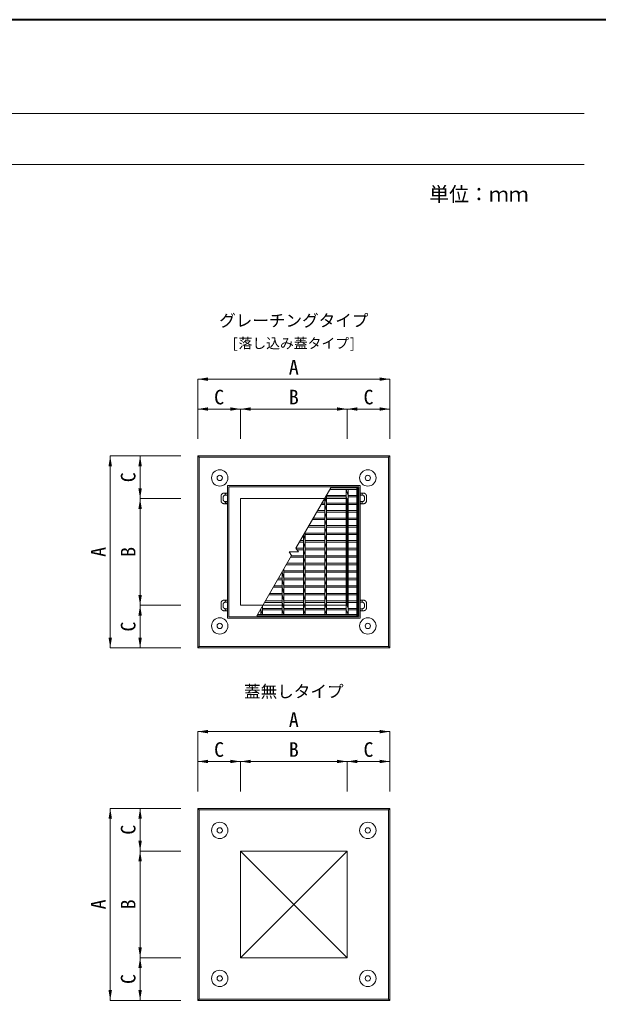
# Model space of a CAD drawing. Units: millimetres, scale not verified. Extents: x 3819 to 56619, y -16688 to 1396.
# Drawn here: x 50534 to 53246, y -7803 to -3205 of the extents above; entities that cross this region are included whole.
import ezdxf
from ezdxf.enums import TextEntityAlignment as Align

# ---------------------------------------------------------------- set-up
doc = ezdxf.new("R2010")
doc.units = ezdxf.units.MM
doc.header["$LTSCALE"] = 50
doc.linetypes.add('USER2', pattern=[2, 1, -1])
doc.linetypes.add('USER3', pattern=[30.25, 24, -3, 0.25, -3])
doc.layers.add('0_2', color=7, linetype='Continuous')
for name, color, linetype, lineweight in [('受枠', 3, 'USER2', 5), ('図枠', 5, 'Continuous', 5), ('寸法線', 7, 'Continuous', 13), ('集水桝', 1, 'Continuous', 5), ('ｲﾝｻｰﾄ', 3, 'Continuous', 9), ('ｸﾞﾚｰﾁﾝｸﾞ', 7, 'Continuous', 5)]:
    doc.layers.add(name, color=color, linetype=linetype, lineweight=lineweight)
doc.styles.add('ＭＳ ゴシック', font='')
doc.styles.get('ＭＳ ゴシック').set_extended_font_data('MS Gothic')

# ---------------------------------------------------------------- blocks, each defined once
blk = doc.blocks.new('filled_arrow')
at = {"color": 0, "linetype": 'Continuous', "lineweight": -2}
blk.add_solid([(7.5, 1.25), (0, 0), (7.5, -1.25)], dxfattribs=at)

msp = doc.modelspace()

# ---------------------------------------------------------------- linework, layer by layer
at = {"layer": '受枠'}
for p, q in [((51492.93, -5424.17), (51502.93, -5424.17)), ((52144.93, -5424.17), (52134.93, -5424.17)), ((51477.93, -5459.17), (51477.93, -5439.17)), ((51487.93, -5454.17), (51487.93, -5444.17)), ((51497.93, -5434.17), (51502.93, -5434.17)), ((51497.93, -5464.17), (51502.93, -5464.17)), ((52139.93, -5434.17), (52134.93, -5434.17)), ((52139.93, -5464.17), (52134.93, -5464.17)), ((52149.93, -5454.17), (52149.93, -5444.17)), ((52159.93, -5459.17), (52159.93, -5439.17)), ((51492.93, -5474.17), (51502.93, -5474.17)), ((52144.93, -5474.17), (52134.93, -5474.17)), ((51492.93, -5926.17), (51502.93, -5926.17)), ((52144.93, -5926.17), (52134.93, -5926.17)), ((51477.93, -5941.17), (51477.93, -5961.17)), ((51487.93, -5946.17), (51487.93, -5956.17)), ((51492.93, -5976.17), (51502.93, -5976.17)), ((51497.93, -5936.17), (51502.93, -5936.17)), ((51497.93, -5966.17), (51502.93, -5966.17)), ((52139.93, -5936.17), (52134.93, -5936.17)), ((52139.93, -5966.17), (52134.93, -5966.17)), ((52144.93, -5976.17), (52134.93, -5976.17)), ((52149.93, -5946.17), (52149.93, -5956.17)), ((52159.93, -5941.17), (52159.93, -5961.17))]:
    msp.add_line(p, q, dxfattribs=at)
at = {"layer": '受枠', "linetype": 'Continuous', "lineweight": 9}
for p, q in [((51507.93, -5389.17), (51507.93, -6011.17)), ((51507.93, -5389.17), (52129.93, -5389.17)), ((51513.93, -5395.17), (51513.93, -6005.17)), ((51513.93, -5395.17), (52123.93, -5395.17)), ((52123.93, -5395.17), (52123.93, -6005.17)), ((52129.93, -5389.17), (52129.93, -6011.17)), ((51507.93, -6011.17), (52129.93, -6011.17)), ((51513.93, -6005.17), (52123.93, -6005.17))]:
    msp.add_line(p, q, dxfattribs=at)
at = {"layer": '受枠'}
for centre in [(51502.93, -5429.17), (52134.93, -5429.17), (51502.93, -5469.17), (52134.93, -5469.17), (51502.93, -5931.17), (52134.93, -5931.17), (51502.93, -5971.17), (52134.93, -5971.17)]:
    msp.add_circle(centre, 5, dxfattribs=at)
for centre, radius, start, end in [((51492.93, -5439.17), 15, 90, 180), ((52144.93, -5439.17), 15, 0, 90), ((51492.93, -5459.17), 15, 180, 270), ((51497.93, -5444.17), 10, 90, 180), ((51497.93, -5454.17), 10, 180, 270), ((52139.93, -5444.17), 10, 0, 90), ((52139.93, -5454.17), 10, 270, 0), ((52144.93, -5459.17), 15, 270, 0), ((51492.93, -5941.17), 15, 90, 180), ((52144.93, -5941.17), 15, 0, 90), ((51492.93, -5961.17), 15, 180, 270), ((51497.93, -5946.17), 10, 90, 180), ((51497.93, -5956.17), 10, 180, 270), ((52139.93, -5946.17), 10, 0, 90), ((52139.93, -5956.17), 10, 270, 0), ((52144.93, -5961.17), 15, 270, 0)]:
    msp.add_arc(centre, radius, start, end, dxfattribs=at)
at = {"layer": '図枠', "lineweight": 40}
msp.add_line((46418.93, -3204.57), (53618.93, -3204.57), dxfattribs=at)
at = {"layer": '図枠', "lineweight": 13}
for p, q in [((46858.93, -3644.57), (53178.93, -3644.57)), ((46858.93, -3884.57), (53178.93, -3884.57))]:
    msp.add_line(p, q, dxfattribs=at)
at = {"layer": '寸法線'}
for p, q in [((51368.93, -4890.17), (52268.93, -4890.17)), ((51368.93, -5170.17), (51368.93, -4890.17)), ((52268.93, -5170.17), (52268.93, -4890.17)), ((51368.93, -5030.17), (51568.93, -5030.17)), ((51368.93, -5170.17), (51368.93, -5030.17)), ((51568.93, -5170.17), (51568.93, -5030.17)), ((51568.93, -5030.17), (52068.93, -5030.17)), ((51568.93, -5170.17), (51568.93, -5030.17)), ((52068.93, -5170.17), (52068.93, -5030.17)), ((52068.93, -5030.17), (52268.93, -5030.17)), ((52068.93, -5170.17), (52068.93, -5030.17)), ((52268.93, -5170.17), (52268.93, -5030.17)), ((50958.93, -5250.17), (50958.93, -6150.17)), ((51288.93, -5250.17), (50958.93, -5250.17)), ((51098.93, -5250.17), (51098.93, -5450.17)), ((51288.93, -5250.17), (51098.93, -5250.17)), ((51288.93, -5450.17), (51098.93, -5450.17)), ((51098.93, -5450.17), (51098.93, -5950.17)), ((51288.93, -5450.17), (51098.93, -5450.17)), ((51288.93, -5950.17), (51098.93, -5950.17)), ((51098.93, -5950.17), (51098.93, -6150.17)), ((51288.93, -5950.17), (51098.93, -5950.17)), ((51288.93, -6150.17), (50958.93, -6150.17)), ((51288.93, -6150.17), (51098.93, -6150.17)), ((51368.93, -6542.56), (52268.93, -6542.56)), ((51368.93, -6822.56), (51368.93, -6542.56)), ((52268.93, -6822.56), (52268.93, -6542.56)), ((51368.93, -6682.56), (51568.93, -6682.56)), ((51368.93, -6822.56), (51368.93, -6682.56)), ((51568.93, -6822.56), (51568.93, -6682.56)), ((51568.93, -6682.56), (52068.93, -6682.56)), ((51568.93, -6822.56), (51568.93, -6682.56)), ((52068.93, -6822.56), (52068.93, -6682.56)), ((52068.93, -6682.56), (52268.93, -6682.56)), ((52068.93, -6822.56), (52068.93, -6682.56)), ((52268.93, -6822.56), (52268.93, -6682.56)), ((50958.93, -6902.56), (50958.93, -7802.56)), ((51288.93, -6902.56), (50958.93, -6902.56)), ((51098.93, -6902.56), (51098.93, -7102.56)), ((51288.93, -6902.56), (51098.93, -6902.56)), ((51288.93, -7102.56), (51098.93, -7102.56)), ((51098.93, -7102.56), (51098.93, -7602.56)), ((51288.93, -7102.56), (51098.93, -7102.56)), ((51288.93, -7602.56), (51098.93, -7602.56)), ((51098.93, -7602.56), (51098.93, -7802.56)), ((51288.93, -7602.56), (51098.93, -7602.56)), ((51288.93, -7802.56), (50958.93, -7802.56)), ((51288.93, -7802.56), (51098.93, -7802.56))]:
    msp.add_line(p, q, dxfattribs=at)
at = {"layer": '集水桝', "lineweight": 20}
for p, q in [((51368.93, -5250.17), (51368.93, -6150.17)), ((51368.93, -5250.17), (52268.93, -5250.17)), ((52268.93, -5250.17), (52268.93, -6150.17)), ((51568.93, -5450.17), (51568.93, -5950.17)), ((51568.93, -5450.17), (52068.93, -5450.17)), ((52068.93, -5450.17), (52068.93, -5950.17)), ((51568.93, -5950.17), (52068.93, -5950.17)), ((51368.93, -6150.17), (52268.93, -6150.17)), ((51368.93, -6902.56), (51368.93, -7802.56)), ((51368.93, -6902.56), (52268.93, -6902.56)), ((52268.93, -6902.56), (52268.93, -7802.56)), ((51568.93, -7102.56), (52068.93, -7102.56)), ((51568.93, -7102.56), (51568.93, -7602.56)), ((52068.93, -7102.56), (52068.93, -7602.56)), ((51568.93, -7602.56), (52068.93, -7602.56)), ((51368.93, -7802.56), (52268.93, -7802.56))]:
    msp.add_line(p, q, dxfattribs=at)
at = {"layer": '集水桝'}
for p, q in [((51368.93, -5250.17), (51374.93, -5256.17)), ((51374.93, -5256.17), (51374.93, -6144.17)), ((51374.93, -5256.17), (52262.93, -5256.17)), ((52262.93, -5256.17), (52268.93, -5250.17)), ((52262.93, -5256.17), (52262.93, -6144.17)), ((51368.93, -6150.17), (51374.93, -6144.17)), ((51374.93, -6144.17), (52262.93, -6144.17)), ((52262.93, -6144.17), (52268.93, -6150.17)), ((51368.93, -6902.56), (51374.93, -6908.56)), ((51374.93, -6908.56), (51374.93, -7796.56)), ((51374.93, -6908.56), (52262.93, -6908.56)), ((52262.93, -6908.56), (52268.93, -6902.56)), ((52262.93, -6908.56), (52262.93, -7796.56)), ((51368.93, -7802.56), (51374.93, -7796.56)), ((51374.93, -7796.56), (52262.93, -7796.56)), ((52262.93, -7796.56), (52268.93, -7802.56))]:
    msp.add_line(p, q, dxfattribs=at)
at = {"layer": '集水桝', "color": 7, "linetype": 'USER3'}
for p, q in [((52068.93, -7102.56), (51568.93, -7602.56)), ((51568.93, -7102.56), (52068.93, -7602.56))]:
    msp.add_line(p, q, dxfattribs=at)
at = {"layer": 'ｲﾝｻｰﾄ'}
for centre, radius in [((51471.93, -5353.17), 38.5), ((52165.93, -5353.17), 38.5), ((51471.93, -5353.17), 12.5), ((52165.93, -5353.17), 12.5), ((51471.93, -6047.17), 38.5), ((52165.93, -6047.17), 38.5), ((51471.93, -6047.17), 12.5), ((52165.93, -6047.17), 12.5), ((51471.93, -7005.56), 38.5), ((52165.93, -7005.56), 38.5), ((51471.93, -7005.56), 12.5), ((52165.93, -7005.56), 12.5), ((51471.93, -7699.56), 38.5), ((52165.93, -7699.56), 38.5), ((51471.93, -7699.56), 12.5), ((52165.93, -7699.56), 12.5)]:
    msp.add_circle(centre, radius, dxfattribs=at)
at = {"layer": 'ｸﾞﾚｰﾁﾝｸﾞ'}
for p, q in [((51828.93, -5682.85), (51992.14, -5400.17)), ((51988.1, -5407.17), (52114.43, -5407.17)), ((51992.14, -5400.17), (52118.93, -5400.17)), ((52064.93, -5407.17), (52064.93, -5993.17)), ((52064.93, -5407.17), (52072.93, -5435.47)), ((52072.93, -5407.17), (52072.93, -5993.17)), ((52114.43, -5400.17), (52114.43, -6000.17)), ((52118.93, -5400.17), (52118.93, -6000.17)), ((51951.38, -5470.77), (51964.93, -5470.77)), ((51964.93, -5447.3), (51964.93, -5993.17)), ((51965.85, -5445.71), (51972.93, -5470.77)), ((51972.55, -5434.11), (51972.93, -5435.47)), ((51972.93, -5433.44), (51972.93, -5993.17)), ((51972.93, -5435.47), (52064.93, -5435.47)), ((51972.93, -5442.47), (52064.93, -5442.47)), ((51972.93, -5470.77), (52064.93, -5470.77)), ((52064.93, -5442.47), (52072.93, -5470.77)), ((52072.93, -5435.47), (52114.43, -5435.47)), ((52072.93, -5442.47), (52114.43, -5442.47)), ((52072.93, -5470.77), (52114.43, -5470.77)), ((51926.96, -5513.07), (51964.93, -5513.07)), ((51931, -5506.07), (51964.93, -5506.07)), ((51947.34, -5477.77), (51964.93, -5477.77)), ((51964.93, -5477.77), (51972.93, -5506.07)), ((51964.93, -5513.07), (51972.93, -5541.37)), ((51972.93, -5477.77), (52064.93, -5477.77)), ((51972.93, -5506.07), (52064.93, -5506.07)), ((51972.93, -5513.07), (52064.93, -5513.07)), ((52064.93, -5477.77), (52072.93, -5506.07)), ((52064.93, -5513.07), (52072.93, -5541.37)), ((52072.93, -5477.77), (52114.43, -5477.77)), ((52072.93, -5506.07), (52114.43, -5506.07)), ((52072.93, -5513.07), (52114.43, -5513.07)), ((51906.58, -5548.37), (51964.93, -5548.37)), ((51910.62, -5541.37), (51964.93, -5541.37)), ((51964.93, -5548.37), (51972.93, -5576.67)), ((51972.93, -5541.37), (52064.93, -5541.37)), ((51972.93, -5548.37), (52064.93, -5548.37)), ((52064.93, -5548.37), (52072.93, -5576.67)), ((52072.93, -5541.37), (52114.43, -5541.37)), ((52072.93, -5548.37), (52114.43, -5548.37)), ((51871.92, -5608.4), (51872.93, -5611.97)), ((51872.93, -5606.64), (51872.93, -5993.17)), ((51886.2, -5583.67), (51964.93, -5583.67)), ((51890.24, -5576.67), (51964.93, -5576.67)), ((51964.93, -5583.67), (51972.93, -5611.97)), ((51972.93, -5576.67), (52064.93, -5576.67)), ((51972.93, -5583.67), (52064.93, -5583.67)), ((52064.93, -5583.67), (52072.93, -5611.97)), ((52072.93, -5576.67), (52114.43, -5576.67)), ((52072.93, -5583.67), (52114.43, -5583.67)), ((51845.44, -5654.27), (51864.93, -5654.27)), ((51849.48, -5647.27), (51864.93, -5647.27)), ((51864.93, -5620.5), (51864.93, -5993.17)), ((51864.93, -5654.27), (51872.93, -5682.57)), ((51865.22, -5620), (51872.93, -5647.27)), ((51872.93, -5611.97), (51964.93, -5611.97)), ((51872.93, -5618.97), (51964.93, -5618.97)), ((51872.93, -5647.27), (51964.93, -5647.27)), ((51872.93, -5654.27), (51964.93, -5654.27)), ((51964.93, -5618.97), (51972.93, -5647.27)), ((51964.93, -5654.27), (51972.93, -5682.57)), ((51972.93, -5611.97), (52064.93, -5611.97)), ((51972.93, -5618.97), (52064.93, -5618.97)), ((51972.93, -5647.27), (52064.93, -5647.27)), ((51972.93, -5654.27), (52064.93, -5654.27)), ((52064.93, -5618.97), (52072.93, -5647.27)), ((52064.93, -5654.27), (52072.93, -5682.57)), ((52072.93, -5611.97), (52114.43, -5611.97)), ((52072.93, -5618.97), (52114.43, -5618.97)), ((52072.93, -5647.27), (52114.43, -5647.27)), ((52072.93, -5654.27), (52114.43, -5654.27)), ((51808.93, -5717.5), (51797.5, -5700.17)), ((51797.5, -5700.17), (51840.37, -5700.17)), ((51840.37, -5700.17), (51828.93, -5682.85)), ((51829.1, -5682.57), (51864.93, -5682.57)), ((51833.37, -5689.57), (51864.93, -5689.57)), ((51864.93, -5689.57), (51872.93, -5717.87)), ((51872.93, -5682.57), (51964.93, -5682.57)), ((51872.93, -5689.57), (51964.93, -5689.57)), ((51964.93, -5689.57), (51972.93, -5717.87)), ((51972.93, -5682.57), (52064.93, -5682.57)), ((51972.93, -5689.57), (52064.93, -5689.57)), ((52064.93, -5689.57), (52072.93, -5717.87)), ((52072.93, -5682.57), (52114.43, -5682.57)), ((52072.93, -5689.57), (52114.43, -5689.57)), ((51645.73, -6000.17), (51808.93, -5717.5)), ((51804.67, -5724.87), (51864.93, -5724.87)), ((51808.72, -5717.87), (51864.93, -5717.87)), ((51864.93, -5724.87), (51872.93, -5753.17)), ((51872.93, -5717.87), (51964.93, -5717.87)), ((51872.93, -5724.87), (51964.93, -5724.87)), ((51964.93, -5724.87), (51972.93, -5753.17)), ((51972.93, -5717.87), (52064.93, -5717.87)), ((51972.93, -5724.87), (52064.93, -5724.87)), ((52064.93, -5724.87), (52072.93, -5753.17)), ((52072.93, -5717.87), (52114.43, -5717.87)), ((52072.93, -5724.87), (52114.43, -5724.87)), ((51771.3, -5782.68), (51772.93, -5788.47)), ((51772.93, -5779.85), (51772.93, -5993.17)), ((51772.93, -5788.47), (51864.93, -5788.47)), ((51784.29, -5760.17), (51864.93, -5760.17)), ((51788.34, -5753.17), (51864.93, -5753.17)), ((51864.93, -5760.17), (51872.93, -5788.47)), ((51872.93, -5753.17), (51964.93, -5753.17)), ((51872.93, -5760.17), (51964.93, -5760.17)), ((51872.93, -5788.47), (51964.93, -5788.47)), ((51964.93, -5760.17), (51972.93, -5788.47)), ((51972.93, -5753.17), (52064.93, -5753.17)), ((51972.93, -5760.17), (52064.93, -5760.17)), ((51972.93, -5788.47), (52064.93, -5788.47)), ((52064.93, -5760.17), (52072.93, -5788.47)), ((52072.93, -5753.17), (52114.43, -5753.17)), ((52072.93, -5760.17), (52114.43, -5760.17)), ((52072.93, -5788.47), (52114.43, -5788.47)), ((51743.53, -5830.77), (51764.93, -5830.77)), ((51747.57, -5823.77), (51764.93, -5823.77)), ((51763.91, -5795.47), (51764.93, -5795.47)), ((51764.93, -5793.71), (51764.93, -5993.17)), ((51764.93, -5795.47), (51772.93, -5823.77)), ((51764.93, -5830.77), (51772.93, -5859.07)), ((51772.93, -5795.47), (51864.93, -5795.47)), ((51772.93, -5823.77), (51864.93, -5823.77)), ((51772.93, -5830.77), (51864.93, -5830.77)), ((51864.93, -5795.47), (51872.93, -5823.77)), ((51864.93, -5830.77), (51872.93, -5859.07)), ((51872.93, -5795.47), (51964.93, -5795.47)), ((51872.93, -5823.77), (51964.93, -5823.77)), ((51872.93, -5830.77), (51964.93, -5830.77)), ((51964.93, -5795.47), (51972.93, -5823.77)), ((51964.93, -5830.77), (51972.93, -5859.07)), ((51972.93, -5795.47), (52064.93, -5795.47)), ((51972.93, -5823.77), (52064.93, -5823.77)), ((51972.93, -5830.77), (52064.93, -5830.77)), ((52064.93, -5795.47), (52072.93, -5823.77)), ((52064.93, -5830.77), (52072.93, -5859.07)), ((52072.93, -5795.47), (52114.43, -5795.47)), ((52072.93, -5823.77), (52114.43, -5823.77)), ((52072.93, -5830.77), (52114.43, -5830.77)), ((51723.15, -5866.07), (51764.93, -5866.07)), ((51727.19, -5859.07), (51764.93, -5859.07)), ((51764.93, -5866.07), (51772.93, -5894.37)), ((51772.93, -5859.07), (51864.93, -5859.07)), ((51772.93, -5866.07), (51864.93, -5866.07)), ((51864.93, -5866.07), (51872.93, -5894.37)), ((51872.93, -5859.07), (51964.93, -5859.07)), ((51872.93, -5866.07), (51964.93, -5866.07)), ((51964.93, -5866.07), (51972.93, -5894.37)), ((51972.93, -5859.07), (52064.93, -5859.07)), ((51972.93, -5866.07), (52064.93, -5866.07)), ((52064.93, -5866.07), (52072.93, -5894.37)), ((52072.93, -5859.07), (52114.43, -5859.07)), ((52072.93, -5866.07), (52114.43, -5866.07)), ((51686.43, -5929.67), (51764.93, -5929.67)), ((51702.77, -5901.37), (51764.93, -5901.37)), ((51706.81, -5894.37), (51764.93, -5894.37)), ((51764.93, -5901.37), (51772.93, -5929.67)), ((51772.93, -5894.37), (51864.93, -5894.37)), ((51772.93, -5901.37), (51864.93, -5901.37)), ((51772.93, -5929.67), (51864.93, -5929.67)), ((51864.93, -5901.37), (51872.93, -5929.67)), ((51872.93, -5894.37), (51964.93, -5894.37)), ((51872.93, -5901.37), (51964.93, -5901.37)), ((51872.93, -5929.67), (51964.93, -5929.67)), ((51964.93, -5901.37), (51972.93, -5929.67)), ((51972.93, -5894.37), (52064.93, -5894.37)), ((51972.93, -5901.37), (52064.93, -5901.37)), ((51972.93, -5929.67), (52064.93, -5929.67)), ((52064.93, -5901.37), (52072.93, -5929.67)), ((52072.93, -5894.37), (52114.43, -5894.37)), ((52072.93, -5901.37), (52114.43, -5901.37)), ((52072.93, -5929.67), (52114.43, -5929.67)), ((51662.01, -5971.97), (51664.93, -5971.97)), ((51664.93, -5966.91), (51664.93, -5993.17)), ((51664.93, -5971.97), (51672.93, -5993.17)), ((51670.67, -5956.97), (51672.93, -5964.97)), ((51672.93, -5953.05), (51672.93, -5993.17)), ((51672.93, -5964.97), (51764.93, -5964.97)), ((51672.93, -5971.97), (51764.93, -5971.97)), ((51682.39, -5936.67), (51764.93, -5936.67)), ((51764.93, -5936.67), (51772.93, -5964.97)), ((51764.93, -5971.97), (51772.93, -5993.17)), ((51772.93, -5936.67), (51864.93, -5936.67)), ((51772.93, -5964.97), (51864.93, -5964.97)), ((51772.93, -5971.97), (51864.93, -5971.97)), ((51864.93, -5936.67), (51872.93, -5964.97)), ((51864.93, -5971.97), (51872.93, -5993.17)), ((51872.93, -5936.67), (51964.93, -5936.67)), ((51872.93, -5964.97), (51964.93, -5964.97)), ((51872.93, -5971.97), (51964.93, -5971.97)), ((51964.93, -5936.67), (51972.93, -5964.97)), ((51964.93, -5971.97), (51972.93, -5993.17)), ((51972.93, -5936.67), (52064.93, -5936.67)), ((51972.93, -5964.97), (52064.93, -5964.97)), ((51972.93, -5971.97), (52064.93, -5971.97)), ((52064.93, -5936.67), (52072.93, -5964.97)), ((52064.93, -5971.97), (52072.93, -5993.17)), ((52072.93, -5936.67), (52114.43, -5936.67)), ((52072.93, -5964.97), (52114.43, -5964.97)), ((52072.93, -5971.97), (52114.43, -5971.97)), ((51645.73, -6000.17), (52118.93, -6000.17)), ((51649.77, -5993.17), (52114.43, -5993.17))]:
    msp.add_line(p, q, dxfattribs=at)

# ---------------------------------------------------------------- block references
at = {"layer": '寸法線', "xscale": 6.4, "yscale": 6.4}
for p in [(51368.93, -4890.17), (51368.93, -5030.17), (51568.93, -5030.17), (52068.93, -5030.17), (51368.93, -6542.56), (51368.93, -6682.56), (51568.93, -6682.56), (52068.93, -6682.56)]:
    msp.add_blockref('filled_arrow', p, dxfattribs=at)
for p, rotation in [((52268.93, -4890.17), 180), ((51568.93, -5030.17), 180), ((52068.93, -5030.17), 180), ((52268.93, -5030.17), 180), ((50958.93, -5250.17), 270), ((51098.93, -5250.17), 270), ((51098.93, -5450.17), 90), ((51098.93, -5450.17), 270), ((51098.93, -5950.17), 90), ((51098.93, -5950.17), 270), ((50958.93, -6150.17), 90), ((51098.93, -6150.17), 90), ((52268.93, -6542.56), 180), ((51568.93, -6682.56), 180), ((52068.93, -6682.56), 180), ((52268.93, -6682.56), 180), ((50958.93, -6902.56), 270), ((51098.93, -6902.56), 270), ((51098.93, -7102.56), 90), ((51098.93, -7102.56), 270), ((51098.93, -7602.56), 90), ((51098.93, -7602.56), 270), ((50958.93, -7802.56), 90), ((51098.93, -7802.56), 90)]:
    msp.add_blockref('filled_arrow', p, dxfattribs=dict(at, rotation=rotation))

# ---------------------------------------------------------------- texts
at = {"layer": '0_2', "style": 'ＭＳ ゴシック'}
for s, height, p in [('グレーチングタイプ', 56.96, (51818.93, -4615.36)), ('[落し込み蓋タイプ]', 47.47, (51818.93, -4722.2)), ('蓋無しタイプ', 56.96, (51818.93, -6354.22))]:
    msp.add_text(s, height=height, dxfattribs=at).set_placement(p, align=Align.MIDDLE_CENTER)
at = {"layer": '図枠', "color": 7, "style": 'ＭＳ ゴシック'}
msp.add_text('単位：ｍｍ', height=68.36, dxfattribs=at).set_placement((52686.39, -4023.24), align=Align.MIDDLE_CENTER)
at = {"layer": '寸法線', "style": 'ＭＳ ゴシック'}
for s, p in [('A', (51818.93, -4834.17)), ('C', (51468.93, -4974.17)), ('B', (51818.93, -4974.17)), ('C', (52168.93, -4974.17)), ('A', (51818.93, -6486.56)), ('C', (51468.93, -6626.56)), ('B', (51818.93, -6626.56)), ('C', (52168.93, -6626.56))]:
    msp.add_text(s, height=68.36, dxfattribs=at).set_placement(p, align=Align.MIDDLE_CENTER)
for s, p in [('C', (51042.93, -5350.17)), ('A', (50902.93, -5700.17)), ('B', (51042.93, -5700.17)), ('C', (51042.93, -6050.17)), ('C', (51042.93, -7002.56)), ('A', (50902.93, -7352.56)), ('B', (51042.93, -7352.56)), ('C', (51042.93, -7702.56))]:
    msp.add_text(s, height=68.36, rotation=90, dxfattribs=at).set_placement(p, align=Align.MIDDLE_CENTER)

doc.saveas('drawing.dxf')
